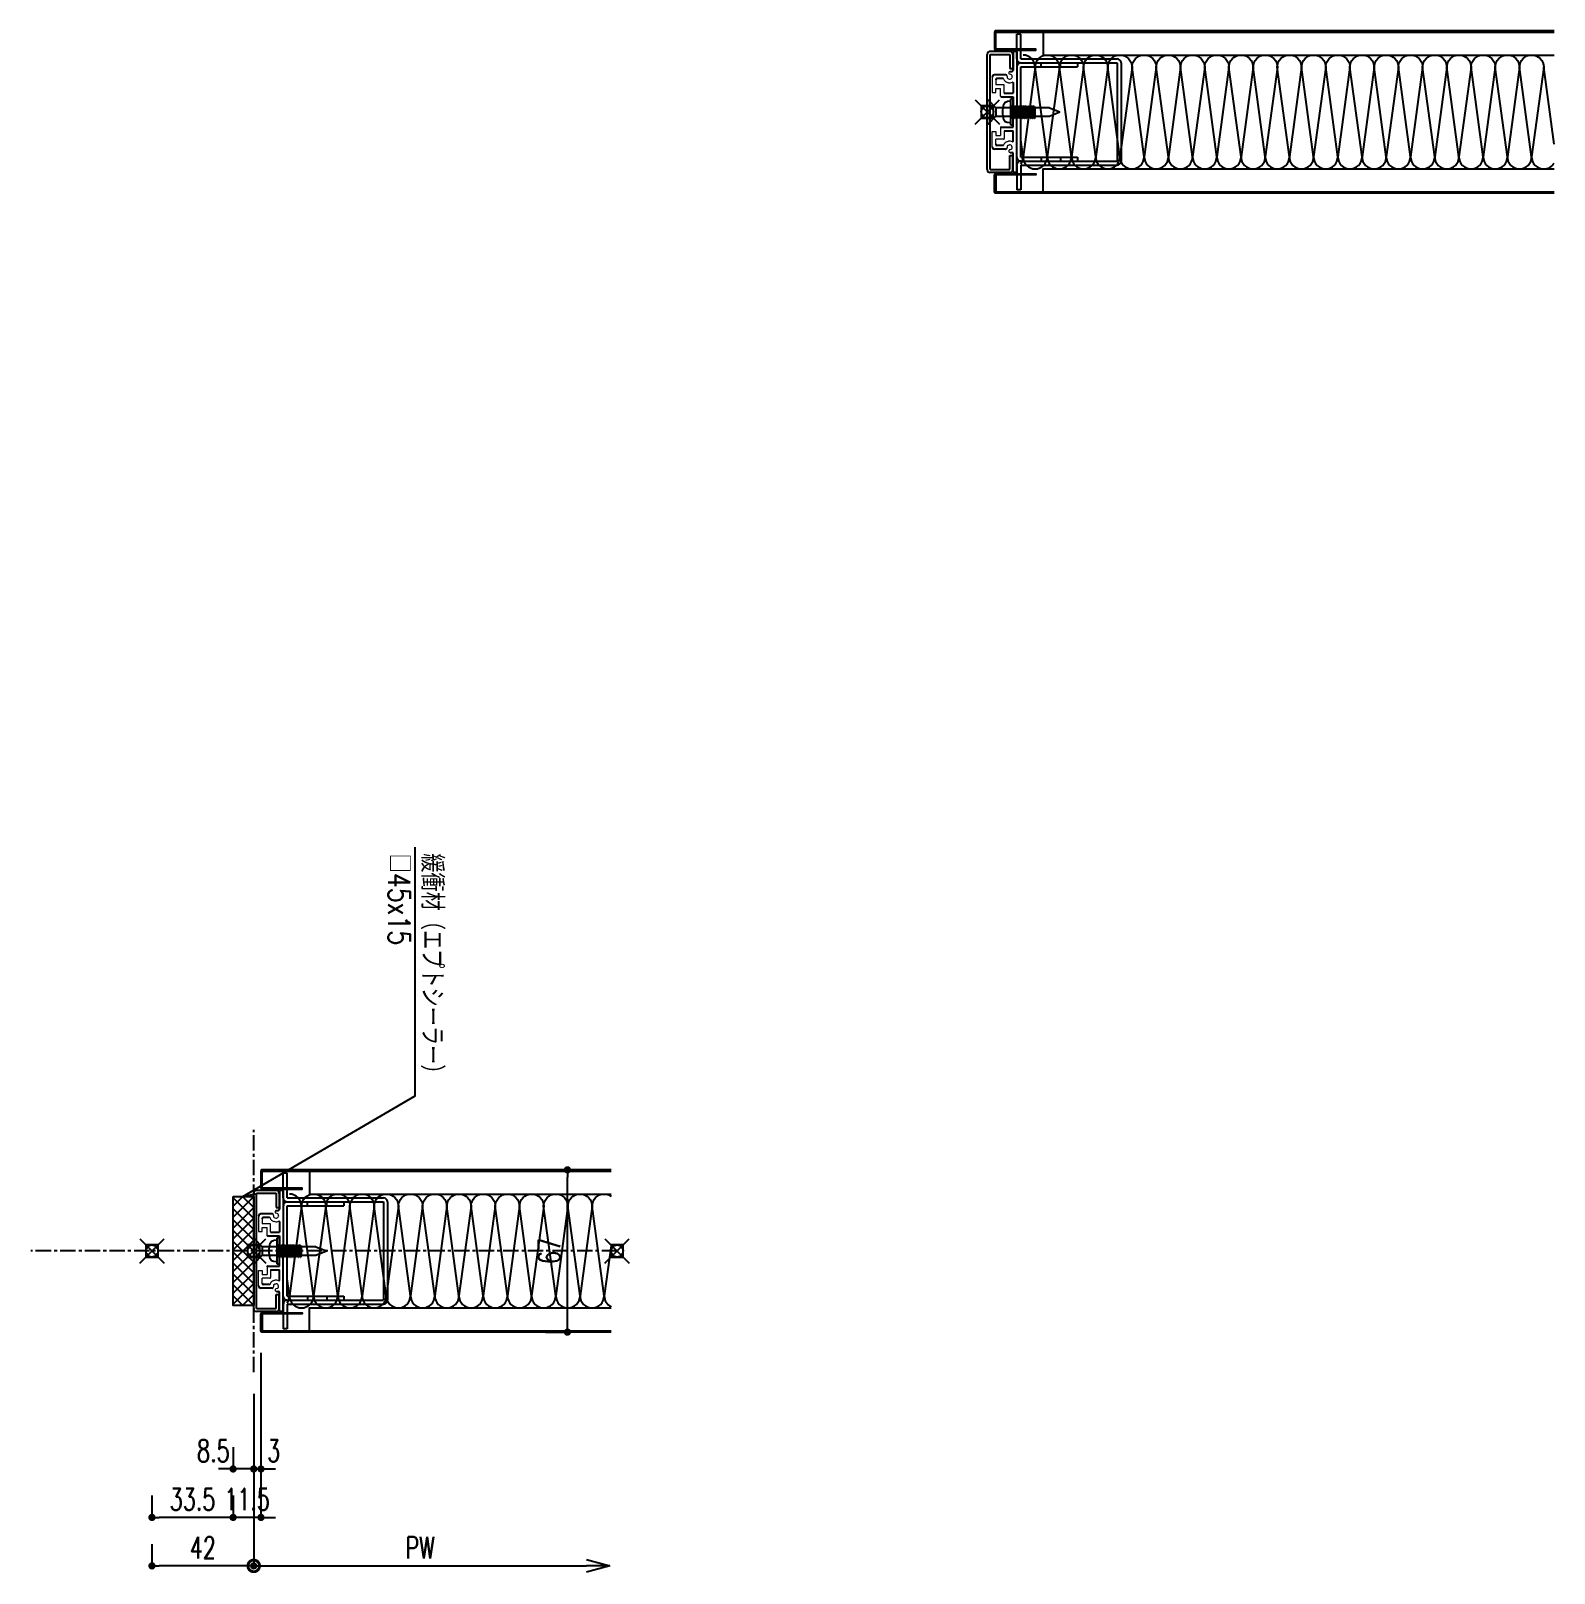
# Model space of a CAD drawing. Extents: x -275225 to 47266, y -41063 to 95295.
# Drawn here: x -221203 to -220574, y -15173 to -14536 of the extents above; entities that cross this region are included whole.
import ezdxf

# ---------------------------------------------------------------- set-up
doc = ezdxf.new("R2010")
doc.units = 0
doc.header["$LTSCALE"] = 0.2
doc.header["$PDMODE"] = 99
doc.header["$PDSIZE"] = 5
doc.linetypes.add('CENTER', pattern=[50.8, 31.75, -6.35, 6.35, -6.35])
doc.layers.add('_ポイント', color=1, linetype='Continuous', plot=False)
for name, color, linetype in [('_基準', 1, 'CENTER'), ('_文字', 3, 'Continuous'), ('_製品', 4, 'Continuous'), ('_製品寸法', 9, 'Continuous')]:
    doc.layers.add(name, color=color, linetype=linetype)
doc.styles.add('OKAMURA', font='SIMPLEX.shx', dxfattribs={"width": 0.7, "bigfont": 'BIGFONT.shx'})
doc.dimstyles.new('OKAMURA-003', dxfattribs={"dimscale": 3, "dimtxt": 3, "dimasz": 1, "dimexe": 0, "dimexo": 3, "dimgap": 1, "dimtad": 1, "dimdec": 3, "dimdsep": 46, "dimtxsty": 'OKAMURA', "dimblk1": 'DOT', "dimblk2": 'DOT', "dimsah": 1, "dimcen": 0, "dimclrd": 9, "dimclre": 9, "dimclrt": 3, "dimadec": 0, "dimazin": 0, "dimtfac": 1, "dimtdec": 3, "dimtix": 1, "dimtmove": 2, "dimatfit": 3, "dimldrblk": 'NONE', "dimfxl": 0, "dimtolj": 1, "dimarcsym": 0})

# ---------------------------------------------------------------- blocks, each defined once
blk = doc.blocks.new('P16KONEJI')
at = {"layer": '_製品', "color": 0, "linetype": 'ByBlock'}
for p, q in [((3.3, 9.92), (1.84, 9.79)), ((3.3, 10.84), (3.3, 0)), ((4.3, 10.84), (3.3, 10.84)), ((3.3, 7.83), (3.35, 7.92)), ((3.35, 7.92), (3.45, 7.92)), ((3.35, 7.92), (3.75, 2.92)), ((3.45, 7.92), (3.7, 7.49)), ((3.45, 7.92), (3.85, 2.92)), ((3.9, 7.49), (4.15, 7.92)), ((4.15, 7.92), (4.25, 7.92)), ((4.15, 7.92), (4.55, 2.92)), ((4.25, 7.92), (4.5, 7.49)), ((4.25, 7.92), (4.65, 2.92)), ((4.3, 10.84), (4.3, 0)), ((4.7, 7.49), (4.95, 7.92)), ((4.95, 7.92), (5.35, 2.92)), ((4.95, 7.92), (5.05, 7.92)), ((5.05, 7.92), (5.45, 2.92)), ((5.05, 7.92), (5.3, 7.49)), ((5.5, 7.49), (5.75, 7.92)), ((5.75, 7.92), (5.85, 7.92)), ((5.75, 7.92), (6.15, 2.92)), ((5.85, 7.92), (6.1, 7.49)), ((5.85, 7.92), (6.25, 2.92)), ((6.3, 7.49), (6.55, 7.92)), ((6.55, 7.92), (6.65, 7.92)), ((6.55, 7.92), (6.95, 2.92)), ((6.65, 7.92), (6.9, 7.49)), ((6.65, 7.92), (7.05, 2.92)), ((7.1, 7.49), (7.35, 7.92)), ((7.35, 7.92), (7.45, 7.92)), ((7.35, 7.92), (7.75, 2.92)), ((7.45, 7.92), (7.7, 7.49)), ((7.45, 7.92), (7.85, 2.92)), ((7.9, 7.49), (8.15, 7.92)), ((8.15, 7.92), (8.25, 7.92)), ((8.15, 7.92), (8.55, 2.92)), ((8.25, 7.92), (8.5, 7.49)), ((8.25, 7.92), (8.65, 2.92)), ((8.7, 7.49), (8.95, 7.92)), ((8.95, 7.92), (9.05, 7.92)), ((8.95, 7.92), (9.35, 2.92)), ((9.05, 7.92), (9.3, 7.49)), ((9.05, 7.92), (9.45, 2.92)), ((9.5, 7.49), (9.75, 7.92)), ((9.75, 7.92), (9.85, 7.92)), ((9.75, 7.92), (10.15, 2.92)), ((9.85, 7.92), (10.1, 7.49)), ((9.85, 7.92), (10.25, 2.92)), ((10.3, 7.49), (10.55, 7.92)), ((10.55, 7.92), (10.65, 7.92)), ((10.55, 7.92), (10.95, 2.92)), ((10.65, 7.92), (10.9, 7.49)), ((10.65, 7.92), (11.05, 2.92)), ((11.1, 7.49), (11.35, 7.92)), ((11.35, 7.92), (11.45, 7.92)), ((11.35, 7.92), (11.75, 2.92)), ((11.45, 7.92), (11.7, 7.49)), ((11.45, 7.92), (11.85, 2.92)), ((11.9, 7.49), (12.15, 7.92)), ((12.15, 7.92), (12.25, 7.92)), ((12.15, 7.92), (12.55, 2.92)), ((12.25, 7.92), (12.5, 7.49)), ((12.25, 7.92), (12.65, 2.92)), ((12.7, 7.49), (12.95, 7.92)), ((12.95, 7.92), (13.05, 7.92)), ((12.95, 7.92), (13.3, 3.55)), ((13.05, 7.92), (13.3, 7.49)), ((13.05, 7.92), (13.3, 3.55)), ((13.3, 7.49), (13.3, 3.55)), ((3.3, 0.92), (1.84, 1.05)), ((3.5, 3.35), (3.75, 2.92)), ((3.75, 2.92), (3.85, 2.92)), ((3.85, 2.92), (4.1, 3.35)), ((4.3, 3.35), (4.55, 2.92)), ((4.55, 2.92), (4.65, 2.92)), ((4.65, 2.92), (4.9, 3.35)), ((5.1, 3.35), (5.35, 2.92)), ((5.35, 2.92), (5.45, 2.92)), ((5.45, 2.92), (5.7, 3.35)), ((5.9, 3.35), (6.15, 2.92)), ((6.15, 2.92), (6.25, 2.92)), ((6.25, 2.92), (6.5, 3.35)), ((6.7, 3.35), (6.95, 2.92)), ((6.95, 2.92), (7.05, 2.92)), ((7.05, 2.92), (7.3, 3.35)), ((7.5, 3.35), (7.75, 2.92)), ((7.75, 2.92), (7.85, 2.92)), ((7.85, 2.92), (8.1, 3.35)), ((8.3, 3.35), (8.55, 2.92)), ((8.55, 2.92), (8.65, 2.92)), ((8.65, 2.92), (8.9, 3.35)), ((9.1, 3.35), (9.35, 2.92)), ((9.35, 2.92), (9.45, 2.92)), ((9.45, 2.92), (9.7, 3.35)), ((9.9, 3.35), (10.15, 2.92)), ((10.15, 2.92), (10.25, 2.92)), ((10.25, 2.92), (10.5, 3.35)), ((10.7, 3.35), (10.95, 2.92)), ((10.95, 2.92), (11.05, 2.92)), ((11.05, 2.92), (11.3, 3.35)), ((11.5, 3.35), (11.75, 2.92)), ((11.75, 2.92), (11.85, 2.92)), ((11.85, 2.92), (12.1, 3.35)), ((12.3, 3.35), (12.55, 2.92)), ((12.55, 2.92), (12.65, 2.92)), ((12.65, 2.92), (12.9, 3.35)), ((13.3, 3.55), (12.96, 3.4)), ((4.3, 0), (3.3, 0))]:
    blk.add_line(p, q, dxfattribs=at)
for centre, radius, start, end in [((12, 5.42), 12, 164.50603, 195.49397), ((1.98, 8.2), 1.6, 95, 164.50603), ((3.8, 7.54), 0.115, 210, 330), ((4.6, 7.54), 0.115, 210, 330), ((5.4, 7.54), 0.115, 210, 330), ((6.2, 7.54), 0.115, 210, 330), ((7, 7.54), 0.115, 210, 330), ((7.8, 7.54), 0.115, 210, 330), ((8.6, 7.54), 0.115, 210, 330), ((9.4, 7.54), 0.115, 210, 330), ((10.2, 7.54), 0.115, 210, 330), ((11, 7.54), 0.115, 210, 330), ((11.8, 7.54), 0.115, 210, 330), ((12.6, 7.54), 0.115, 210, 330), ((1.98, 2.64), 1.6, 195.49397, 265), ((3.4, 3.3), 0.115, 30, 150), ((4.2, 3.3), 0.115, 30, 150), ((5, 3.3), 0.115, 30, 150), ((5.8, 3.3), 0.115, 30, 150), ((6.6, 3.3), 0.115, 30, 150), ((7.4, 3.3), 0.115, 30, 150), ((8.2, 3.3), 0.115, 30, 150), ((9, 3.3), 0.115, 30, 150), ((9.8, 3.3), 0.115, 30, 150), ((10.6, 3.3), 0.115, 30, 150), ((11.4, 3.3), 0.115, 30, 150), ((12.2, 3.3), 0.115, 30, 150), ((13, 3.3), 0.115, 112.56053, 150)]:
    blk.add_arc(centre, radius, start, end, dxfattribs=at)
blk = doc.blocks.new('A$C6158021A')
at = {"color": 0, "linetype": 'ByBlock'}
for p, q in [((-13.799999, 32.100011), (-12.200001, 32.100011)), ((-13.799999, 21.900011), (-13.799999, 32.100011)), ((-12.200001, 21.900013), (-12.200001, 32.100011)), ((-55.200001, -20.29999), (-55.200001, 20.300013)), ((-13.801264, 21.900011), (-53.600001, 21.900011)), ((-13.800001, 20.300013), (-53.600001, 20.300013)), ((-53.600001, -20.29999), (-53.600001, 20.300013)), ((-13.800001, 20.250011), (-37.200001, 20.250011)), ((-37.200001, 18.650011), (-37.200001, 20.250011)), ((-30.200001, 18.650011), (-30.200001, 20.250011)), ((-22.200001, 18.650011), (-22.200001, 20.250011)), ((-13.800001, 18.650011), (-37.200001, 18.650011)), ((-13.800001, 18.650011), (-13.800001, -18.649989)), ((-13.800001, -18.649989), (-37.200001, -18.649989)), ((-37.200001, -20.249989), (-37.200001, -18.649989)), ((-30.200001, -18.649988), (-30.200001, -20.249988)), ((-22.200001, -18.649988), (-22.200001, -20.249988)), ((-13.799999, -20.29999), (-53.600001, -20.29999)), ((-13.799999, -21.899989), (-53.600001, -21.899989)), ((-13.800001, -20.249989), (-37.200001, -20.249989)), ((-13.799999, -21.899988), (-13.799999, -32.099988)), ((-12.200001, -21.900013), (-12.200001, -32.100011)), ((-13.799999, -32.099989), (-12.200001, -32.099989))]:
    blk.add_line(p, q, dxfattribs=at)
for centre, start, end in [((-53.600001, 20.300011), 90, 180), ((-13.800001, 21.900013), 270, 0), ((-13.800001, 18.650011), 0, 90), ((-13.800001, -18.649989), 270, 0), ((-53.600001, -20.299988), 180, 270), ((-13.800001, -21.900013), 0, 90)]:
    blk.add_arc(centre, 1.6, start, end, dxfattribs=at)
blk = doc.blocks.new('A$C74EC5A1A')
at = {"layer": '_製品', "color": 0, "linetype": 'ByBlock'}
for p, q in [((0, 10), (0, 8.9)), ((0.2, 10.2), (24.7, 10.2)), ((0.2, 10.2), (24.7, 10.2)), ((0.2, 10.2), (24.7, 10.2)), ((0.2, 8.7), (7.72, 8.7)), ((5.4, 8.7), (0.5, 8.7)), ((7.4, 8.7), (2.5, 8.7)), ((8.22, 7.46), (8.22, 8.2)), ((12.88, 8.7), (17.19, 8.7)), ((17.19, 5), (17.19, 8.7)), ((18.69, 8.7), (24.7, 8.7)), ((18.69, 3.7), (18.69, 8.7)), ((25, 9.9), (24.7, 10.2)), ((25.3, 10.2), (24.7, 10.2)), ((24.7, 8.7), (25, 9)), ((25.3, 10.2), (25, 9.9)), ((25.3, 8.7), (25, 9)), ((49.8, 10.2), (25.3, 10.2)), ((31.31, 8.7), (25.3, 8.7)), ((31.31, 3.7), (31.31, 8.7)), ((37.12, 8.7), (32.81, 8.7)), ((32.81, 5), (32.81, 8.7)), ((41.78, 7.46), (41.78, 8.2)), ((49.8, 8.7), (42.28, 8.7)), ((50, 10), (50, 8.9)), ((9.66, 5.57), (9.66, 1)), ((9.84, 6), (9.74, 5.83)), ((11.16, 4.55), (11.16, 2)), ((38.84, 4.55), (38.84, 2)), ((40.16, 6), (40.26, 5.83)), ((40.34, 5.57), (40.34, 1))]:
    blk.add_line(p, q, dxfattribs=at)
at = {"layer": '_製品', "color": 0, "linetype": 'ByBlock', "lineweight": 15}
for p, q in [((9.51, 7.69), (9.38, 7.2)), ((10.43, 8.22), (10.91, 8.09)), ((10.43, 8.22), (10.91, 8.09)), ((11.31, 6.68), (11.44, 7.17)), ((12.76, 6.3), (12.89, 6.78)), ((37.24, 6.3), (37.11, 6.78)), ((38.69, 6.68), (38.56, 7.17)), ((39.57, 8.22), (39.09, 8.09)), ((39.57, 8.22), (39.09, 8.09)), ((40.49, 7.69), (40.62, 7.2)), ((10.39, 6.15), (10.27, 6.19)), ((11.66, 1.5), (13.75, 1.5)), ((13.75, 4.7), (13.75, 1.5)), ((17.19, 5), (14.05, 5)), ((18.49, 3.5), (15.25, 3.5)), ((15.25, 1.5), (15.25, 3.5)), ((17, 1.5), (15.25, 1.5)), ((17, 0), (17, 1.5)), ((31.51, 3.5), (34.75, 3.5)), ((32.81, 5), (35.95, 5)), ((33, 0), (33, 1.5)), ((33, 1.5), (34.75, 1.5)), ((34.75, 1.5), (34.75, 3.5)), ((36.25, 4.7), (36.25, 1.5)), ((38.34, 1.5), (36.25, 1.5)), ((39.61, 6.15), (39.73, 6.19)), ((10.66, 0), (17, 0)), ((39.34, 0), (33, 0))]:
    blk.add_line(p, q, dxfattribs=at)
at = {"layer": '_製品', "color": 0, "linetype": 'ByBlock'}
for centre, radius, start, end in [((0.2, 10), 0.2, 90, 180), ((0.2, 8.9), 0.2, 180, 270), ((7.72, 8.2), 0.5, 0, 90), ((42.28, 8.2), 0.5, 90, 180), ((49.8, 10), 0.2, 0, 90), ((49.8, 8.9), 0.2, 270, 0), ((10.16, 5.57), 0.5, 147.66266, 180), ((10.66, 1), 1, 180, 270), ((11.66, 2), 0.5, 180, 270), ((18.49, 3.7), 0.2, 270, 0), ((31.51, 3.7), 0.2, 180, 270), ((38.34, 2), 0.5, 270, 0), ((39.34, 1), 1, 270, 0), ((39.84, 5.57), 0.5, 0, 32.33734)]:
    blk.add_arc(centre, radius, start, end, dxfattribs=at)
at = {"layer": '_製品', "color": 0, "linetype": 'ByBlock', "lineweight": 15}
for centre, radius, start, end in [((8.83, 7.46), 0.607, 180, 334.82387), ((10.23, 7.49), 0.75, 75, 165), ((10.59, 6.88), 0.75, 255, 345), ((10.72, 7.36), 0.75, 345, 75), ((12.88, 8.5), 0.2, 90, 207.81811), ((10.72, 7.36), 2.25, 345, 27.81811), ((39.28, 7.36), 2.25, 152.18189, 195), ((37.12, 8.5), 0.2, 332.18189, 90), ((39.28, 7.36), 0.75, 105, 195), ((39.41, 6.88), 0.75, 195, 285), ((39.77, 7.49), 0.75, 15, 105), ((41.17, 7.46), 0.607, 205.17613, 0), ((10.17, 5.82), 0.375, 75, 152.80809), ((11.36, 4.55), 0.2, 108.40937, 180), ((10.59, 6.88), 2.25, 288.40937, 345), ((14.05, 4.7), 0.3, 90, 180), ((35.95, 4.7), 0.3, 0, 90), ((39.41, 6.88), 2.25, 195, 251.59063), ((38.64, 4.55), 0.2, 0, 71.59063), ((39.83, 5.82), 0.375, 27.19191, 105)]:
    blk.add_arc(centre, radius, start, end, dxfattribs=at)
blk = doc.blocks.new('A$C7A8C021E')
at = {"color": 0, "linetype": 'ByBlock'}
for p, q in [((0, 9.3), (0, 1.2)), ((1.2, 10.5), (7, 10.5)), ((1.2, 1.2), (1.2, 9.3)), ((1.2, 9.3), (7, 9.3)), ((7, 9.3), (7, 10.5)), ((48.8, 10.5), (43, 10.5)), ((43, 9.3), (43, 10.5)), ((48.8, 9.3), (43, 9.3)), ((48.8, 1.2), (48.8, 9.3)), ((50, 9.3), (50, 1.2)), ((48.8, 1.2), (1.2, 1.2)), ((48.8, 0), (1.2, 0))]:
    blk.add_line(p, q, dxfattribs=at)
for centre, start, end in [((1.2, 9.3), 90, 180), ((48.8, 9.3), 0, 90), ((1.2, 1.2), 180, 270), ((48.8, 1.2), 270, 0)]:
    blk.add_arc(centre, 1.2, start, end, dxfattribs=at)
blk = doc.blocks.new('A$C693A4085')
for p, q in [((-1.78, 25.71), (0, 30)), ((-1.78, 25.71), (-1.78, 3.56)), ((1.78, 25.71), (0, 30)), ((1.78, 3.56), (1.78, 25.71)), ((-5, 0.33), (-1.78, 3.56)), ((-5, 0.33), (-5, 0)), ((-5, 0), (5, 0)), ((-1.78, 3.56), (1.78, 3.56)), ((5, 0.33), (1.78, 3.56)), ((5, 0.33), (5, 0))]:
    blk.add_line(p, q)
blk = doc.blocks.new('P16_BASE_SS_WIN_HALF')
at = {"color": 6, "linetype": 'ByBlock', "ltscale": 0.5}
blk.add_line((-13.26, 18.5), (-18.26, -18.5), dxfattribs=at)
at = {"color": 0, "linetype": 'ByBlock', "ltscale": 0.5}
for q in [(-19.2, -11.54), (-18.26, -18.5)]:
    blk.add_line((-18.26, -18.5), q, dxfattribs=at)
at = {"color": 6, "linetype": 'ByBlock', "ltscale": 0.5}
for points in [[(-18.26, -18.5), (-18.26, -18.5, 0.414214), (-13.26, -23.5), (-13.26, -23.5, 0.414214), (-8.26, -18.5), (-8.26, -18.5), (-13.26, 18.5), (-13.26, 18.5, -0.414214), (-8.26, 23.5), (-8.26, 23.5, -0.414214), (-3.26, 18.5), (-3.26, 18.5), (-8.26, -18.5)], [(-8.26, -18.5), (-8.26, -18.5, 0.414214), (-3.26, -23.5), (-3.26, -23.5, 0.414214), (1.74, -18.5), (1.74, -18.5), (-3.26, 18.5), (-3.26, 18.5, -0.414214), (1.74, 23.5), (1.74, 23.5, -0.414214), (6.74, 18.5), (6.74, 18.5), (1.74, -18.5)], [(1.74, -18.5), (1.74, -18.5, 0.414214), (6.74, -23.5), (6.74, -23.5, 0.414214), (11.74, -18.5), (11.74, -18.5), (6.74, 18.5), (6.74, 18.5, -0.414214), (11.74, 23.5), (11.74, 23.5, -0.414214), (16.74, 18.5), (16.74, 18.5), (11.74, -18.5)], [(11.74, -18.5), (11.74, -18.5, 0.414214), (16.74, -23.5), (16.74, -23.5, 0.414214), (21.74, -18.5), (21.74, -18.5), (16.74, 18.5), (16.74, 18.5, -0.414214), (21.74, 23.5), (21.74, 23.5, -0.414214), (26.74, 18.5), (26.74, 18.5), (21.74, -18.5)], [(21.74, -18.5), (21.74, -18.5, 0.414214), (26.74, -23.5), (26.74, -23.5, 0.414214), (31.74, -18.5), (31.74, -18.5), (26.74, 18.5), (26.74, 18.5, -0.414214), (31.74, 23.5), (31.74, 23.5, -0.414214), (36.74, 18.5), (36.74, 18.5), (31.74, -18.5)], [(31.74, -18.5), (31.74, -18.5, 0.414214), (36.74, -23.5), (36.74, -23.5, 0.414214), (41.74, -18.5), (41.74, -18.5), (36.74, 18.5), (36.74, 18.5, -0.414214), (41.74, 23.5), (41.74, 23.5, -0.414214), (46.74, 18.5), (46.74, 18.5), (41.74, -18.5)], [(41.74, -18.5), (41.74, -18.5, 0.414214), (46.74, -23.5), (46.74, -23.5, 0.414214), (51.74, -18.5), (51.74, -18.5), (46.74, 18.5), (46.74, 18.5, -0.414214), (51.74, 23.5), (51.74, 23.5, -0.414214), (56.74, 18.5), (56.74, 18.5), (51.74, -18.5)], [(51.74, -18.5), (51.74, -18.5, 0.414214), (56.74, -23.5), (56.74, -23.5, 0.414214), (61.74, -18.5), (61.74, -18.5), (56.74, 18.5), (56.74, 18.5, -0.414214), (61.74, 23.5), (61.74, 23.5, -0.414214), (66.74, 18.5), (66.74, 18.5), (61.74, -18.5)], [(61.74, -18.5), (61.74, -18.5, 0.414214), (66.74, -23.5), (66.74, -23.5, 0.414214), (71.74, -18.5), (71.74, -18.5), (66.74, 18.5), (66.74, 18.5, -0.414214), (71.74, 23.5), (71.74, 23.5, -0.414214), (76.74, 18.5), (76.74, 18.5), (71.74, -18.5)], [(71.74, -18.5), (71.74, -18.5, 0.414214), (76.74, -23.5), (76.74, -23.5, 0.414214), (81.74, -18.5), (81.74, -18.5), (76.74, 18.5), (76.74, 18.5, -0.414214), (81.74, 23.5), (81.74, 23.5, -0.414214), (86.74, 18.5), (86.74, 18.5), (81.74, -18.5)], [(81.7, -18.5), (81.7, -18.5, 0.414214), (86.7, -23.5), (86.7, -23.5, 0.414214), (91.7, -18.5), (91.7, -18.5), (86.7, 18.5), (86.7, 18.5, -0.414214), (91.7, 23.5), (91.7, 23.5, -0.414214), (96.7, 18.5), (96.7, 18.5), (91.7, -18.5)], [(91.7, -18.5), (91.7, -18.5, 0.414214), (96.7, -23.5), (96.7, -23.5, 0.414214), (101.7, -18.5), (101.7, -18.5), (96.7, 18.5), (96.7, 18.5, -0.414214), (101.7, 23.5), (101.7, 23.5, -0.414214), (106.7, 18.5), (106.7, 18.5), (101.7, -18.5)], [(101.7, -18.5), (101.7, -18.5, 0.414214), (106.7, -23.5), (106.7, -23.5, 0.414214), (111.7, -18.5), (111.7, -18.5), (106.7, 18.5), (106.7, 18.5, -0.414214), (111.7, 23.5), (111.7, 23.5, -0.414214), (116.7, 18.5), (116.7, 18.5), (111.7, -18.5)], [(111.7, -18.5), (111.7, -18.5, 0.414214), (116.7, -23.5), (116.7, -23.5, 0.414214), (121.7, -18.5), (121.7, -18.5), (116.7, 18.5), (116.7, 18.5, -0.414214), (121.7, 23.5), (121.7, 23.5, -0.414214), (126.7, 18.5), (126.7, 18.5), (121.7, -18.5)], [(121.7, -18.5), (121.7, -18.5, 0.414214), (126.7, -23.5), (126.7, -23.5, 0.414214), (131.7, -18.5), (131.7, -18.5), (126.7, 18.5), (126.7, 18.5, -0.414214), (131.7, 23.5), (131.7, 23.5, -0.414214), (136.7, 18.5), (136.7, 18.5), (131.7, -18.5)], [(131.7, -18.5), (131.7, -18.5, 0.414214), (136.7, -23.5), (136.7, -23.5, 0.414214), (141.7, -18.5), (141.7, -18.5), (136.7, 18.5), (136.7, 18.5, -0.414214), (141.7, 23.5), (141.7, 23.5, -0.414214), (146.7, 18.5), (146.7, 18.5), (141.7, -18.5)], [(141.7, -18.5), (141.7, -18.5, 0.414214), (146.7, -23.5), (146.7, -23.5, 0.414214), (151.7, -18.5), (151.7, -18.5), (146.7, 18.5), (146.7, 18.5, -0.414214), (151.7, 23.5), (151.7, 23.5, -0.414214), (156.7, 18.5), (156.7, 18.5), (151.7, -18.5)], [(151.7, -18.5), (151.7, -18.5, 0.414214), (156.7, -23.5), (156.7, -23.5, 0.414214), (161.7, -18.5), (161.7, -18.5), (156.7, 18.5), (156.7, 18.5, -0.414214), (161.7, 23.5), (161.7, 23.5, -0.414214), (166.7, 18.5), (166.7, 18.5), (161.7, -18.5)], [(161.7, -18.5), (161.7, -18.5, 0.414214), (166.7, -23.5), (166.7, -23.5, 0.414214), (171.7, -18.5), (171.7, -18.5), (166.7, 18.5), (166.7, 18.5, -0.414214), (171.7, 23.5), (171.7, 23.5, -0.414214), (176.7, 18.5), (176.7, 18.5), (171.7, -18.5)], [(171.7, -18.5), (171.7, -18.5, 0.414214), (176.7, -23.5), (176.7, -23.5, 0.414214), (181.7, -18.5), (181.7, -18.5), (176.7, 18.5), (176.7, 18.5, -0.414214), (181.7, 23.5), (181.7, 23.5, -0.414214), (186.7, 18.5), (186.7, 18.5), (181.7, -18.5)], [(181.7, -18.5), (181.7, -18.5, 0.414214), (186.7, -23.5), (186.7, -23.5, 0.414214), (191.7, -18.5), (191.7, -18.5), (186.7, 18.5), (186.7, 18.5, -0.414214), (191.7, 23.5), (191.7, 23.5, -0.414214), (196.7, 18.5), (196.7, 18.5), (191.7, -18.5)], [(191.7, -18.5), (191.7, -18.5, 0.414214), (196.7, -23.5), (196.7, -23.5, 0.264518), (201, -21.06, 0.264518)]]:
    blk.add_lwpolyline(points, format="xyb", dxfattribs=at)
blk.add_lwpolyline([(201, -13.3), (196.7, 18.5), (196.7, 18.5)], dxfattribs=at)
blk.add_arc((-18.26, 18.5), 5, 0, 90, dxfattribs=at)
at = {"color": 0, "linetype": 'ByBlock', "ltscale": 0.5}
blk.add_arc((-23.26, -18.5), 5, 324.28401, 0, dxfattribs=at)
at = {"layer": '_ポイント'}
blk.add_point((-33, 0), dxfattribs=at)
at = {"layer": '_製品'}
for points in [[(201, 33.5), (-29.5, 33.5, 0.414214), (-30, 33), (-30, 26, 0.414214), (-29.5, 25.5), (-13, 25.5), (-13, 26), (-29.5, 26), (-29.5, 33), (201, 33)], [(201, -33.5), (-29.5, -33.5, -0.414214), (-30, -33), (-30, -26, -0.414214), (-29.5, -25.5), (-13, -25.5), (-13, -26), (-29.5, -26), (-29.5, -33), (201, -33)]]:
    blk.add_lwpolyline(points, format="xyb", dxfattribs=at)
for points in [[(-10, 33), (-10, 23.5), (201, 23.5)], [(-10, -33), (-10, -23.5), (201, -23.5)]]:
    blk.add_lwpolyline(points, dxfattribs=at)
at = {"color": 6, "xscale": -1, "rotation": 180}
blk.add_blockref('P16KONEJI', (-26.6, 5.42), dxfattribs=at)
at = {"layer": '_製品'}
for name, p, rotation in [('A$C6158021A', (-33, 0), 180), ('A$C7A8C021E', (-33, 25), 270), ('A$C74EC5A1A', (-31, 25), 270), ('A$C693A4085', (-33, 0), 270)]:
    blk.add_blockref(name, p, dxfattribs=dict(at, rotation=rotation))
blk = doc.blocks.new('_DOT')
at = {"color": 0, "linetype": 'ByBlock'}
blk.add_line((-0.5, 0), (-1, 0), dxfattribs=at)
at = {"color": 0, "linetype": 'ByBlock', "const_width": 0.5}
blk.add_lwpolyline([(-0.25, 0, 1), (0.25, 0, 1)], format="xyb", close=True, dxfattribs=at)
blk = doc.blocks.new('*D359')
at = {"layer": '_製品寸法', "color": 9, "lineweight": -2, "transparency": 16777216}
for p, q in [((-220990.84, -15006.56), (-220981.84, -15006.56)), ((-220981.84, -15070.56), (-220981.84, -15009.56)), ((-220990.84, -15073.56), (-220981.84, -15073.56))]:
    blk.add_line(p, q, dxfattribs=at)
at = {"layer": 'Defpoints', "color": 0, "transparency": 16777216}
for p in [(-220981.84, -15006.56), (-220981.84, -15006.56), (-220981.84, -15073.56)]:
    blk.add_point(p, dxfattribs=at)
at = {"layer": '_製品寸法', "color": 9, "lineweight": -2, "transparency": 16777216, "xscale": 3, "yscale": 3, "zscale": 3}
for p, rotation in [((-220981.84, -15006.56), 90), ((-220981.84, -15073.56), 270)]:
    blk.add_blockref('_DOT', p, dxfattribs=dict(at, rotation=rotation))
at = {"layer": '_製品寸法', "color": 3, "transparency": 16777216, "insert": (-220989.34, -15040.06), "char_height": 9, "attachment_point": 5, "rotation": 90, "style": 'OKAMURA'}
blk.add_mtext('\\A1;67', dxfattribs=at)
blk = doc.blocks.new('_None')
blk = doc.blocks.new('_DotSmall')
at = {"color": 0, "linetype": 'ByBlock', "const_width": 0.5}
blk.add_lwpolyline([(-0.0625, 0, 1), (0.0625, 0, 1)], format="xyb", close=True, dxfattribs=at)
blk = doc.blocks.new('_Open30')
at = {"color": 0, "linetype": 'ByBlock', "lineweight": -2}
for p, q in [((-1, 0.268), (0, 0)), ((0, 0), (-1, -0.268)), ((0, 0), (-1, 0))]:
    blk.add_line(p, q, dxfattribs=at)
blk = doc.blocks.new('*D360')
at = {"layer": '_製品寸法', "color": 9, "lineweight": -2, "transparency": 16777216}
for p, q in [((-221111.34, -15099.06), (-221111.34, -15170.06)), ((-221111.34, -15170.06), (-220973.94, -15170.06))]:
    blk.add_line(p, q, dxfattribs=at)
at = {"layer": 'Defpoints', "color": 0, "transparency": 16777216}
for p in [(-220964.34, -15075.06), (-221111.34, -15090.06), (-220964.34, -15170.06)]:
    blk.add_point(p, dxfattribs=at)
at = {"layer": '_製品寸法', "color": 9, "lineweight": -2, "transparency": 16777216, "xscale": 9.600000000000001, "yscale": 9.600000000000001, "zscale": 9.600000000000001, "rotation": 180}
blk.add_blockref('_DotSmall', (-221111.34, -15170.06), dxfattribs=at)
at = {"layer": '_製品寸法', "color": 9, "lineweight": -2, "transparency": 16777216, "xscale": 9.600000000000001, "yscale": 9.600000000000001, "zscale": 9.600000000000001}
blk.add_blockref('_Open30', (-220964.34, -15170.06), dxfattribs=at)
at = {"layer": '_製品寸法', "color": 3, "transparency": 16777216, "insert": (-221042.64, -15162.56), "char_height": 9, "attachment_point": 5, "style": 'OKAMURA'}
blk.add_mtext('\\A1;PW', dxfattribs=at)
blk = doc.blocks.new('*D361')
at = {"layer": '_製品寸法', "color": 9, "lineweight": -2, "transparency": 16777216}
for p, q in [((-221111.34, -15099.06), (-221111.34, -15170.06)), ((-221153.34, -15161.06), (-221153.34, -15170.06)), ((-221114.34, -15170.06), (-221150.34, -15170.06))]:
    blk.add_line(p, q, dxfattribs=at)
at = {"layer": 'Defpoints', "color": 0, "transparency": 16777216}
for p in [(-221111.34, -15090.06), (-221153.34, -15170.06), (-221153.34, -15170.06)]:
    blk.add_point(p, dxfattribs=at)
at = {"layer": '_製品寸法', "color": 9, "lineweight": -2, "transparency": 16777216, "xscale": 3, "yscale": 3, "zscale": 3, "rotation": 180}
blk.add_blockref('_DOT', (-221153.34, -15170.06), dxfattribs=at)
at = {"layer": '_製品寸法', "color": 9, "lineweight": -2, "transparency": 16777216, "xscale": 3, "yscale": 3, "zscale": 3}
blk.add_blockref('_DOT', (-221111.34, -15170.06), dxfattribs=at)
at = {"layer": '_製品寸法', "color": 3, "transparency": 16777216, "insert": (-221132.34, -15162.56), "char_height": 9, "attachment_point": 5, "style": 'OKAMURA'}
blk.add_mtext('\\A1;42', dxfattribs=at)
blk = doc.blocks.new('*D362')
at = {"layer": '_製品寸法', "color": 9, "lineweight": -2, "transparency": 16777216}
for p, q in [((-221108.34, -15082.06), (-221108.34, -15150.06)), ((-221119.84, -15141.06), (-221119.84, -15150.06)), ((-221122.84, -15150.06), (-221125.84, -15150.06)), ((-221108.34, -15150.06), (-221119.84, -15150.06)), ((-221105.34, -15150.06), (-221102.34, -15150.06))]:
    blk.add_line(p, q, dxfattribs=at)
at = {"layer": 'Defpoints', "color": 0, "transparency": 16777216}
for p in [(-221108.34, -15073.06), (-221119.84, -15150.06), (-221119.84, -15150.06)]:
    blk.add_point(p, dxfattribs=at)
at = {"layer": '_製品寸法', "color": 9, "lineweight": -2, "transparency": 16777216, "xscale": 3, "yscale": 3, "zscale": 3}
blk.add_blockref('_DOT', (-221119.84, -15150.06), dxfattribs=at)
at = {"layer": '_製品寸法', "color": 9, "lineweight": -2, "transparency": 16777216, "xscale": 3, "yscale": 3, "zscale": 3, "rotation": 180}
blk.add_blockref('_DOT', (-221108.34, -15150.06), dxfattribs=at)
at = {"layer": '_製品寸法', "color": 3, "transparency": 16777216, "insert": (-221114.09, -15142.56), "char_height": 9, "attachment_point": 5, "style": 'OKAMURA'}
blk.add_mtext('\\A1;11.5', dxfattribs=at)
blk = doc.blocks.new('*D363')
at = {"layer": '_製品寸法', "color": 9, "lineweight": -2, "transparency": 16777216}
for p, q in [((-221153.34, -15141.06), (-221153.34, -15150.06)), ((-221119.84, -15141.06), (-221119.84, -15150.06)), ((-221122.84, -15150.06), (-221150.34, -15150.06))]:
    blk.add_line(p, q, dxfattribs=at)
at = {"layer": 'Defpoints', "color": 0, "transparency": 16777216}
for p in [(-221153.34, -15150.06), (-221153.34, -15150.06), (-221119.84, -15150.06)]:
    blk.add_point(p, dxfattribs=at)
at = {"layer": '_製品寸法', "color": 9, "lineweight": -2, "transparency": 16777216, "xscale": 3, "yscale": 3, "zscale": 3, "rotation": 180}
blk.add_blockref('_DOT', (-221153.34, -15150.06), dxfattribs=at)
at = {"layer": '_製品寸法', "color": 9, "lineweight": -2, "transparency": 16777216, "xscale": 3, "yscale": 3, "zscale": 3}
blk.add_blockref('_DOT', (-221119.84, -15150.06), dxfattribs=at)
at = {"layer": '_製品寸法', "color": 3, "transparency": 16777216, "insert": (-221136.59, -15142.56), "char_height": 9, "attachment_point": 5, "style": 'OKAMURA'}
blk.add_mtext('\\A1;33.5', dxfattribs=at)
blk = doc.blocks.new('*D364')
at = {"layer": '_製品寸法', "color": 9, "lineweight": -2, "transparency": 16777216}
for p, q in [((-221108.34, -15082.06), (-221108.34, -15130.06)), ((-221111.34, -15099.06), (-221111.34, -15130.06)), ((-221114.34, -15130.06), (-221117.34, -15130.06)), ((-221108.34, -15130.06), (-221111.34, -15130.06)), ((-221105.34, -15130.06), (-221102.34, -15130.06))]:
    blk.add_line(p, q, dxfattribs=at)
at = {"layer": 'Defpoints', "color": 0, "transparency": 16777216}
for p in [(-221108.34, -15073.06), (-221111.34, -15090.06), (-221111.34, -15130.06)]:
    blk.add_point(p, dxfattribs=at)
at = {"layer": '_製品寸法', "color": 9, "lineweight": -2, "transparency": 16777216, "xscale": 3, "yscale": 3, "zscale": 3}
blk.add_blockref('_DOT', (-221111.34, -15130.06), dxfattribs=at)
at = {"layer": '_製品寸法', "color": 9, "lineweight": -2, "transparency": 16777216, "xscale": 3, "yscale": 3, "zscale": 3, "rotation": 180}
blk.add_blockref('_DOT', (-221108.34, -15130.06), dxfattribs=at)
at = {"layer": '_製品寸法', "color": 3, "transparency": 16777216, "insert": (-221103.1, -15122.56), "char_height": 9, "attachment_point": 5, "style": 'OKAMURA'}
blk.add_mtext('\\A1;3', dxfattribs=at)
blk = doc.blocks.new('*D365')
at = {"layer": '_製品寸法', "color": 9, "lineweight": -2, "transparency": 16777216}
for p, q in [((-221111.34, -15099.06), (-221111.34, -15130.06)), ((-221119.84, -15121.06), (-221119.84, -15130.06)), ((-221122.84, -15130.06), (-221125.84, -15130.06)), ((-221111.34, -15130.06), (-221119.84, -15130.06)), ((-221108.34, -15130.06), (-221105.34, -15130.06))]:
    blk.add_line(p, q, dxfattribs=at)
at = {"layer": 'Defpoints', "color": 0, "transparency": 16777216}
for p in [(-221111.34, -15090.06), (-221119.84, -15130.06), (-221119.84, -15130.06)]:
    blk.add_point(p, dxfattribs=at)
at = {"layer": '_製品寸法', "color": 9, "lineweight": -2, "transparency": 16777216, "xscale": 3, "yscale": 3, "zscale": 3}
blk.add_blockref('_DOT', (-221119.84, -15130.06), dxfattribs=at)
at = {"layer": '_製品寸法', "color": 9, "lineweight": -2, "transparency": 16777216, "xscale": 3, "yscale": 3, "zscale": 3, "rotation": 180}
blk.add_blockref('_DOT', (-221111.34, -15130.06), dxfattribs=at)
at = {"layer": '_製品寸法', "color": 3, "transparency": 16777216, "insert": (-221127.99, -15122.56), "char_height": 9, "attachment_point": 5, "style": 'OKAMURA'}
blk.add_mtext('\\A1;8.5', dxfattribs=at)
blk = doc.blocks.new('P16-SH_交差（負）')
h = blk.add_hatch()
h.set_pattern_fill('ANSI37', color=256, angle=90, style=0)
h.set_pattern_definition([(135, (2054.6338, -2599.3073), (-2.245064, -2.245064), []), (225, (2054.6338, -2599.3073), (2.245064, -2.245064), [])])
h.paths.add_polyline_path([(-22.5, 33.5), (-22.5, 42), (22.5, 42), (22.5, 33.5)])
at = {"color": 6, "linetype": 'ByBlock', "ltscale": 0.5}
blk.add_line((-18.5, 61.74), (18.5, 56.74), dxfattribs=at)
at = {"color": 0, "linetype": 'ByBlock', "ltscale": 0.5}
for q in [(11.54, 55.8), (18.5, 56.74)]:
    blk.add_line((18.5, 56.74), q, dxfattribs=at)
for points in [[(-33.5, 189.5), (-33.5, 45.5, 0.414214), (-33, 45), (-26, 45, 0.414214), (-25.5, 45.5), (-25.5, 62), (-26, 62), (-26, 45.5), (-33, 45.5), (-33, 189.5)], [(33.5, 189.5), (33.5, 45.5, -0.414214), (33, 45), (26, 45, -0.414214), (25.5, 45.5), (25.5, 62), (26, 62), (26, 45.5), (33, 45.5), (33, 189.5)]]:
    blk.add_lwpolyline(points, format="xyb")
for points in [[(-33, 65), (-23.5, 65), (-23.5, 189.5)], [(33, 65), (23.5, 65), (23.5, 189.5)]]:
    blk.add_lwpolyline(points)
at = {"color": 6, "linetype": 'ByBlock', "ltscale": 0.5}
for points in [[(18.5, 176.7), (18.5, 176.7, 0.414214), (23.5, 181.7), (23.5, 181.7, 0.414214), (18.5, 186.7), (18.5, 186.7), (-18.5, 181.7), (-18.5, 181.7, -0.414214), (-23.5, 186.7), (-23.5, 186.7, -0.14956), (-22.64, 189.5, -0.14956)], [(18.5, 186.7), (18.5, 186.7, 0.286118), (22.99, 189.5, 0.286118)], [(18.5, 166.7), (18.5, 166.7, 0.414214), (23.5, 171.7), (23.5, 171.7, 0.414214), (18.5, 176.7), (18.5, 176.7), (-18.5, 171.7), (-18.5, 171.7, -0.414214), (-23.5, 176.7), (-23.5, 176.7, -0.414214), (-18.5, 181.7), (-18.5, 181.7), (18.5, 176.7)], [(18.5, 156.7), (18.5, 156.7, 0.414214), (23.5, 161.7), (23.5, 161.7, 0.414214), (18.5, 166.7), (18.5, 166.7), (-18.5, 161.7), (-18.5, 161.7, -0.414214), (-23.5, 166.7), (-23.5, 166.7, -0.414214), (-18.5, 171.7), (-18.5, 171.7), (18.5, 166.7)], [(18.5, 146.74), (18.5, 146.74, 0.414214), (23.5, 151.74), (23.5, 151.74, 0.414214), (18.5, 156.74), (18.5, 156.74), (-18.5, 151.74), (-18.5, 151.74, -0.414214), (-23.5, 156.74), (-23.5, 156.74, -0.414214), (-18.5, 161.74), (-18.5, 161.74), (18.5, 156.74)], [(18.5, 136.74), (18.5, 136.74, 0.414214), (23.5, 141.74), (23.5, 141.74, 0.414214), (18.5, 146.74), (18.5, 146.74), (-18.5, 141.74), (-18.5, 141.74, -0.414214), (-23.5, 146.74), (-23.5, 146.74, -0.414214), (-18.5, 151.74), (-18.5, 151.74), (18.5, 146.74)], [(18.5, 126.74), (18.5, 126.74, 0.414214), (23.5, 131.74), (23.5, 131.74, 0.414214), (18.5, 136.74), (18.5, 136.74), (-18.5, 131.74), (-18.5, 131.74, -0.414214), (-23.5, 136.74), (-23.5, 136.74, -0.414214), (-18.5, 141.74), (-18.5, 141.74), (18.5, 136.74)], [(18.5, 116.74), (18.5, 116.74, 0.414214), (23.5, 121.74), (23.5, 121.74, 0.414214), (18.5, 126.74), (18.5, 126.74), (-18.5, 121.74), (-18.5, 121.74, -0.414214), (-23.5, 126.74), (-23.5, 126.74, -0.414214), (-18.5, 131.74), (-18.5, 131.74), (18.5, 126.74)], [(18.5, 106.74), (18.5, 106.74, 0.414214), (23.5, 111.74), (23.5, 111.74, 0.414214), (18.5, 116.74), (18.5, 116.74), (-18.5, 111.74), (-18.5, 111.74, -0.414214), (-23.5, 116.74), (-23.5, 116.74, -0.414214), (-18.5, 121.74), (-18.5, 121.74), (18.5, 116.74)], [(18.5, 96.74), (18.5, 96.74, 0.414214), (23.5, 101.74), (23.5, 101.74, 0.414214), (18.5, 106.74), (18.5, 106.74), (-18.5, 101.74), (-18.5, 101.74, -0.414214), (-23.5, 106.74), (-23.5, 106.74, -0.414214), (-18.5, 111.74), (-18.5, 111.74), (18.5, 106.74)], [(18.5, 86.74), (18.5, 86.74, 0.414214), (23.5, 91.74), (23.5, 91.74, 0.414214), (18.5, 96.74), (18.5, 96.74), (-18.5, 91.74), (-18.5, 91.74, -0.414214), (-23.5, 96.74), (-23.5, 96.74, -0.414214), (-18.5, 101.74), (-18.5, 101.74), (18.5, 96.74)], [(18.5, 76.74), (18.5, 76.74, 0.414214), (23.5, 81.74), (23.5, 81.74, 0.414214), (18.5, 86.74), (18.5, 86.74), (-18.5, 81.74), (-18.5, 81.74, -0.414214), (-23.5, 86.74), (-23.5, 86.74, -0.414214), (-18.5, 91.74), (-18.5, 91.74), (18.5, 86.74)], [(18.5, 66.74), (18.5, 66.74, 0.414214), (23.5, 71.74), (23.5, 71.74, 0.414214), (18.5, 76.74), (18.5, 76.74), (-18.5, 71.74), (-18.5, 71.74, -0.414214), (-23.5, 76.74), (-23.5, 76.74, -0.414214), (-18.5, 81.74), (-18.5, 81.74), (18.5, 76.74)], [(18.5, 56.74), (18.5, 56.74, 0.414214), (23.5, 61.74), (23.5, 61.74, 0.414214), (18.5, 66.74), (18.5, 66.74), (-18.5, 61.74), (-18.5, 61.74, -0.414214), (-23.5, 66.74), (-23.5, 66.74, -0.414214), (-18.5, 71.74), (-18.5, 71.74), (18.5, 66.74)]]:
    blk.add_lwpolyline(points, format="xyb", dxfattribs=at)
blk.add_lwpolyline([(-2.2, 189.5), (18.5, 186.7)], dxfattribs=at)
blk.add_lwpolyline([(-22.5, 33.5), (-22.5, 42), (22.5, 42), (22.5, 33.5)], close=True)
blk.add_arc((-18.5, 56.74), 5, 90, 180, dxfattribs=at)
at = {"color": 0, "linetype": 'ByBlock', "ltscale": 0.5}
blk.add_arc((18.5, 51.74), 5, 54.28401, 90, dxfattribs=at)
at = {"layer": '_ポイント'}
for p in [(0, 192), (0, 42), (0, 0)]:
    blk.add_point(p, dxfattribs=at)
at = {"layer": '_基準'}
for p, q in [((0, 192), (0, -50)), ((50, 42), (-50, 42))]:
    blk.add_line(p, q, dxfattribs=at)
for name, p in [('A$C693A4085', (0, 42)), ('A$C74EC5A1A', (-25, 44)), ('A$C7A8C021E', (-25, 42))]:
    blk.add_blockref(name, p)
at = {"color": 6, "xscale": -1, "rotation": 270}
blk.add_blockref('P16KONEJI', (-5.42, 48.4), dxfattribs=at)
at = {"layer": '_製品', "color": 0, "rotation": 270}
blk.add_blockref('A$C6158021A', (0, 42), dxfattribs=at)

msp = doc.modelspace()

# ---------------------------------------------------------------- linework, layer by layer
at = {"layer": '_文字', "color": 9}
msp.add_lwpolyline([(-221110.6035, -15016.636), (-221115.8436, -15017.5599), (-221044.7066, -14976.0551), (-221044.7066, -14873.3161)], dxfattribs=at)

# ---------------------------------------------------------------- block references
msp.add_blockref('P16_BASE_SS_WIN_HALF', (-220775.4984, -14569.8605))
at = {"layer": '_製品', "rotation": 270}
msp.add_blockref('P16-SH_交差（負）', (-221153.3436, -15040.0599), dxfattribs=at)

# ---------------------------------------------------------------- texts
at = {"layer": '_文字', "style": 'OKAMURA', "width": 0.8}
for s, p in [('□45x15', (-221055.7802, -14876.0125)), ('緩衝材（エプトシーラー）', (-221042.2039, -14875.9003))]:
    msp.add_text(s, height=9, rotation=270, dxfattribs=at).set_placement(p)

# ---------------------------------------------------------------- dimensions: what is measured, and where the dimension line sits
at = {"layer": '_製品寸法'}
for base, p1, p2, angle, picture, middle in [((-220981.8436, -15006.56), (-220981.8436, -15073.56), (-220981.8436, -15006.56), 270, '*D359', (-220989.3436, -15040.06)), ((-221119.8436, -15150.0599), (-221108.3436, -15073.06), (-221119.8436, -15150.0599), 180, '*D362', (-221114.0936, -15142.5599)), ((-221153.3436, -15170.0599), (-221111.3436, -15090.0599), (-221153.3436, -15170.0599), 180, '*D361', (-221132.3436, -15162.5599)), ((-221153.3436, -15150.0599), (-221119.8436, -15150.0599), (-221153.3436, -15150.0599), 180, '*D363', (-221136.5936, -15142.5599))]:
    dim = msp.add_linear_dim(base=base, p1=p1, p2=p2, angle=angle, dimstyle='OKAMURA-003', dxfattribs=at)
    dim.commit()
    dim.dimension.update_dxf_attribs({"geometry": picture, "text_midpoint": middle})
for base, p1, p2, picture, middle in [((-221111.3436, -15130.0599), (-221108.3436, -15073.06), (-221111.3436, -15090.0599), '*D364', (-221103.1047, -15122.5599)), ((-221119.8436, -15130.0599), (-221111.3436, -15090.0599), (-221119.8436, -15130.0599), '*D365', (-221127.9897, -15122.5599))]:
    dim = msp.add_linear_dim(base=base, p1=p1, p2=p2, dimstyle='OKAMURA-003', dxfattribs=at)
    dim.commit()
    dim.dimension.update_dxf_attribs({"geometry": picture, "text_midpoint": middle, "dimtype": 160})
dim = msp.add_linear_dim(base=(-220964.3436, -15170.0599), p1=(-221111.3436, -15090.0599), p2=(-220964.3436, -15075.0599), text='PW', dimstyle='OKAMURA-003', override={"dimasz": 3.2, "dimblk1": 'DotSmall', "dimblk2": 'Open30', "dimse2": 1}, dxfattribs=at)
dim.commit()
dim.dimension.update_dxf_attribs({"geometry": '*D360', "text_midpoint": (-221042.6436, -15162.5599)})

doc.saveas('drawing.dxf')
